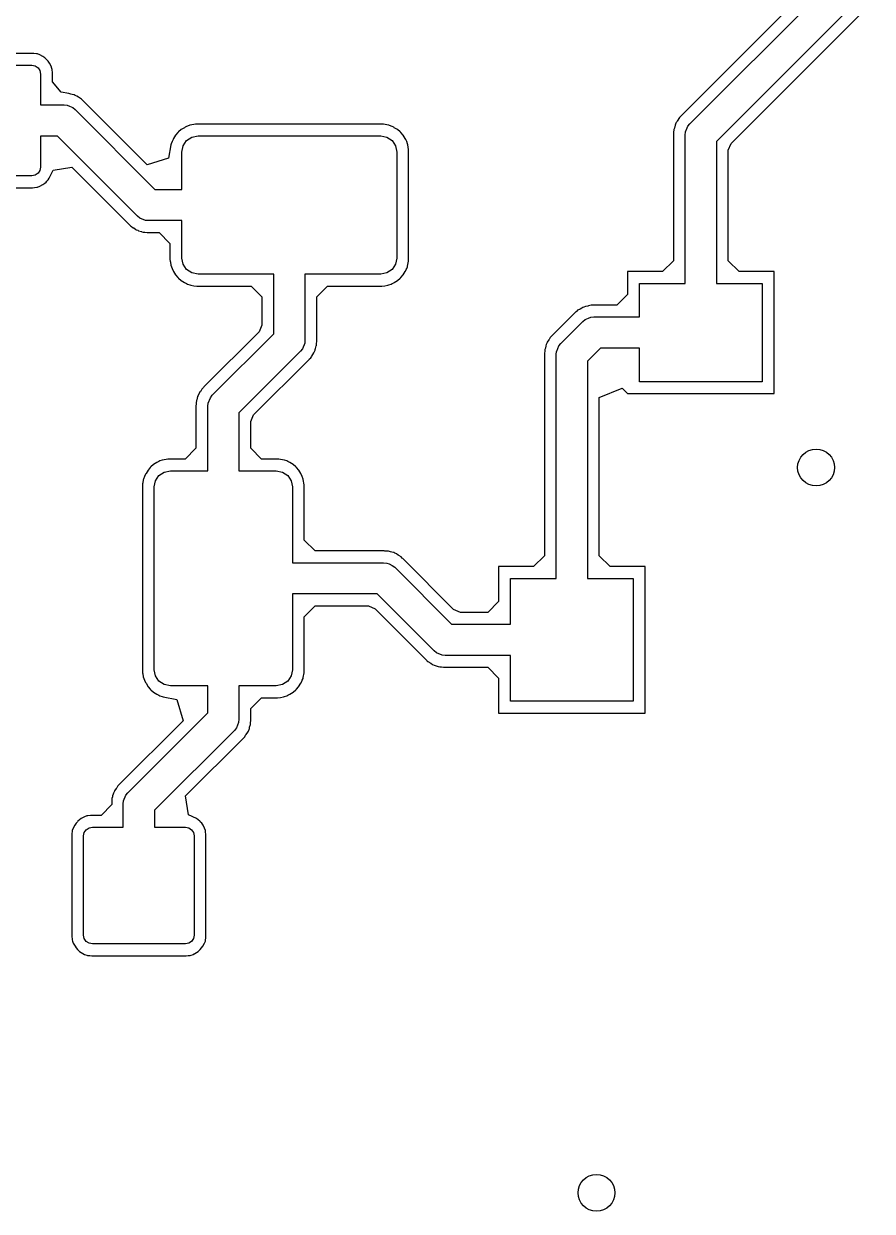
# Model space of a CAD drawing. Header units: inches. Extents: x 3.92 to 7.78, y -6.06 to -2.2.
# Drawn here: x 5.466 to 5.738, y -4.9272 to -4.5467 of the extents above; entities that cross this region are included whole.
import ezdxf

# ---------------------------------------------------------------- set-up
doc = ezdxf.new("R2010")
doc.units = ezdxf.units.IN
doc.header["$MEASUREMENT"] = 0
doc.layers.add('F.Cu', color=13, linetype='CONTINUOUS', true_color=0xc83434)

msp = doc.modelspace()

# ---------------------------------------------------------------- linework, layer by layer
at = {"layer": 'F.Cu', "linetype": 'CONTINUOUS'}
for p, q in [((5.7713, -4.48169), (5.67642, -4.57654)), ((5.67954, -4.57884), (5.77372, -4.48465)), ((5.77933, -4.49319), (5.68807, -4.58445)), ((5.69276, -4.58512), (5.78, -4.49791)), ((5.46882, -4.55626), (5.43669, -4.55626)), ((5.46929, -4.5563), (5.46882, -4.55626)), ((5.47012, -4.55638), (5.46929, -4.5563)), ((5.47043, -4.55642), (5.47012, -4.55638)), ((5.47118, -4.55669), (5.47043, -4.55642)), ((5.4722, -4.55728), (5.47118, -4.55669)), ((5.47276, -4.55768), (5.4722, -4.55728)), ((5.43686, -4.56004), (5.46865, -4.56004)), ((5.46865, -4.56004), (5.46973, -4.56025)), ((5.46973, -4.56025), (5.47064, -4.56086)), ((5.47064, -4.56086), (5.47124, -4.56177)), ((5.47319, -4.55807), (5.47276, -4.55768)), ((5.47343, -4.55831), (5.47319, -4.55807)), ((5.47386, -4.55878), (5.47343, -4.55831)), ((5.47429, -4.55941), (5.47386, -4.55878)), ((5.4748, -4.56031), (5.47429, -4.55941)), ((5.47508, -4.56106), (5.4748, -4.56031)), ((5.47512, -4.56138), (5.47508, -4.56106)), ((5.47124, -4.56177), (5.47146, -4.56284)), ((5.47146, -4.56284), (5.47146, -4.57276)), ((5.47524, -4.56244), (5.47512, -4.56138)), ((5.47524, -4.56535), (5.47524, -4.56244)), ((5.47803, -4.56866), (5.47524, -4.56535)), ((5.48051, -4.56909), (5.47803, -4.56866)), ((5.48114, -4.56929), (5.48051, -4.56909)), ((5.48161, -4.56941), (5.48114, -4.56929)), ((5.4822, -4.56953), (5.48161, -4.56941)), ((5.48256, -4.56969), (5.4822, -4.56953)), ((5.48307, -4.56992), (5.48256, -4.56969)), ((5.48362, -4.57031), (5.48307, -4.56992)), ((5.48386, -4.57047), (5.48362, -4.57031)), ((5.48457, -4.57091), (5.48386, -4.57047)), ((5.48496, -4.5713), (5.48457, -4.57091)), ((5.48512, -4.57142), (5.48496, -4.5713)), ((5.50563, -4.59193), (5.48512, -4.57142)), ((5.47146, -4.57276), (5.47896, -4.57276)), ((5.47896, -4.57276), (5.47993, -4.57285)), ((5.47993, -4.57285), (5.47993, -4.57285)), ((5.47993, -4.57285), (5.48068, -4.57316)), ((5.48068, -4.57316), (5.48173, -4.5736)), ((5.48173, -4.5736), (5.48173, -4.5736)), ((5.48173, -4.5736), (5.48249, -4.57422)), ((5.48249, -4.57422), (5.50809, -4.59982)), ((5.51756, -4.58004), (5.5165, -4.58067)), ((5.51776, -4.57992), (5.51756, -4.58004)), ((5.51819, -4.57969), (5.51776, -4.57992)), ((5.51854, -4.57953), (5.51819, -4.57969)), ((5.51925, -4.57925), (5.51854, -4.57953)), ((5.51941, -4.57921), (5.51925, -4.57925)), ((5.52106, -4.57894), (5.51941, -4.57921)), ((5.52181, -4.5789), (5.52106, -4.57894)), ((5.58055, -4.5789), (5.52181, -4.5789)), ((5.5813, -4.57894), (5.58055, -4.5789)), ((5.58295, -4.57921), (5.5813, -4.57894)), ((5.58311, -4.57925), (5.58295, -4.57921)), ((5.58382, -4.57953), (5.58311, -4.57925)), ((5.58417, -4.57969), (5.58382, -4.57953)), ((5.58461, -4.57992), (5.58417, -4.57969)), ((5.5848, -4.58004), (5.58461, -4.57992)), ((5.58587, -4.58067), (5.5848, -4.58004)), ((5.67457, -4.58024), (5.67445, -4.58067)), ((5.6748, -4.57925), (5.67457, -4.58024)), ((5.67492, -4.57894), (5.6748, -4.57925)), ((5.67496, -4.57886), (5.67492, -4.57894)), ((5.67508, -4.57858), (5.67496, -4.57886)), ((5.6752, -4.57835), (5.67508, -4.57858)), ((5.67535, -4.57815), (5.6752, -4.57835)), ((5.67547, -4.57795), (5.67535, -4.57815)), ((5.67622, -4.57677), (5.67547, -4.57795)), ((5.67642, -4.57654), (5.67622, -4.57677)), ((5.67819, -4.58134), (5.67873, -4.58004)), ((5.67873, -4.58004), (5.67891, -4.5796)), ((5.67891, -4.5796), (5.67954, -4.57884)), ((5.67891, -4.5796), (5.67891, -4.5796)), ((5.47689, -4.58276), (5.47146, -4.58276)), ((5.47146, -4.58276), (5.47146, -4.59267)), ((5.50249, -4.60836), (5.47689, -4.58276)), ((5.5139, -4.58378), (5.51358, -4.58449)), ((5.51409, -4.5835), (5.5139, -4.58378)), ((5.51472, -4.58244), (5.51409, -4.5835)), ((5.51543, -4.58161), (5.51472, -4.58244)), ((5.51567, -4.58138), (5.51543, -4.58161)), ((5.5165, -4.58067), (5.51567, -4.58138)), ((5.51825, -4.58419), (5.51992, -4.58307)), ((5.51992, -4.58307), (5.5219, -4.58268)), ((5.5219, -4.58268), (5.58046, -4.58268)), ((5.58046, -4.58268), (5.58244, -4.58307)), ((5.58244, -4.58307), (5.58412, -4.58419)), ((5.58669, -4.58138), (5.58587, -4.58067)), ((5.58693, -4.58161), (5.58669, -4.58138)), ((5.58764, -4.58244), (5.58693, -4.58161)), ((5.58827, -4.5835), (5.58764, -4.58244)), ((5.58846, -4.58378), (5.58827, -4.5835)), ((5.58878, -4.58449), (5.58846, -4.58378)), ((5.67429, -4.58173), (5.67425, -4.58185)), ((5.67425, -4.58185), (5.67425, -4.62268)), ((5.67433, -4.58134), (5.67429, -4.58173)), ((5.67437, -4.58083), (5.67433, -4.58134)), ((5.67445, -4.58067), (5.67437, -4.58083)), ((5.67807, -4.58238), (5.67817, -4.5814)), ((5.67807, -4.62242), (5.67807, -4.58238)), ((5.67817, -4.5814), (5.67819, -4.58134)), ((5.51323, -4.58555), (5.51248, -4.5898)), ((5.51331, -4.5852), (5.51323, -4.58555)), ((5.51358, -4.58449), (5.51331, -4.5852)), ((5.51673, -4.58785), (5.51713, -4.58587)), ((5.51673, -4.59982), (5.51673, -4.58785)), ((5.51713, -4.58587), (5.51825, -4.58419)), ((5.58412, -4.58419), (5.58524, -4.58587)), ((5.58524, -4.58587), (5.58563, -4.58785)), ((5.58563, -4.58785), (5.58563, -4.6218)), ((5.58906, -4.5852), (5.58878, -4.58449)), ((5.58913, -4.58555), (5.58906, -4.5852)), ((5.58937, -4.58701), (5.58913, -4.58555)), ((5.58941, -4.58776), (5.58937, -4.58701)), ((5.58941, -4.62209), (5.58941, -4.58776)), ((5.68807, -4.58445), (5.68807, -4.62242)), ((5.69185, -4.58728), (5.69276, -4.58512)), ((5.69185, -4.62268), (5.69185, -4.58728)), ((5.51248, -4.5898), (5.50563, -4.59193)), ((5.46865, -4.59547), (5.43686, -4.59547)), ((5.46973, -4.59526), (5.46865, -4.59547)), ((5.47064, -4.59465), (5.46973, -4.59526)), ((5.47124, -4.59374), (5.47064, -4.59465)), ((5.47146, -4.59267), (5.47124, -4.59374)), ((5.47421, -4.59622), (5.47547, -4.59366)), ((5.47547, -4.59366), (5.48146, -4.59272)), ((5.48146, -4.59272), (5.50024, -4.6115)), ((5.43665, -4.59929), (5.46886, -4.59929)), ((5.46886, -4.59929), (5.46949, -4.59921)), ((5.46949, -4.59921), (5.4702, -4.59913)), ((5.4702, -4.59913), (5.47043, -4.59909)), ((5.47043, -4.59909), (5.47122, -4.59882)), ((5.47118, -4.59882), (5.4722, -4.59823)), ((5.47122, -4.59882), (5.47118, -4.59882)), ((5.4722, -4.59823), (5.47276, -4.59783)), ((5.47276, -4.59783), (5.47319, -4.59744)), ((5.47319, -4.59744), (5.47343, -4.5972)), ((5.47343, -4.5972), (5.47382, -4.59677)), ((5.47382, -4.59677), (5.47421, -4.59622)), ((5.50809, -4.59982), (5.50923, -4.59982)), ((5.50923, -4.59982), (5.51673, -4.59982)), ((5.50325, -4.60898), (5.50249, -4.60836)), ((5.50505, -4.60973), (5.50325, -4.60898)), ((5.50602, -4.60982), (5.50505, -4.60973)), ((5.50505, -4.60973), (5.50505, -4.60973)), ((5.50923, -4.60982), (5.50602, -4.60982)), ((5.51673, -4.60982), (5.50923, -4.60982)), ((5.51673, -4.6218), (5.51673, -4.60982)), ((5.50024, -4.6115), (5.50055, -4.61173)), ((5.50055, -4.61173), (5.50114, -4.61209)), ((5.50114, -4.61209), (5.5013, -4.61217)), ((5.5013, -4.61217), (5.50201, -4.61268)), ((5.50201, -4.61268), (5.50209, -4.61272)), ((5.50209, -4.61272), (5.5026, -4.61291)), ((5.5026, -4.61291), (5.50287, -4.61307)), ((5.50287, -4.61307), (5.50378, -4.61331)), ((5.50378, -4.61331), (5.5039, -4.61335)), ((5.5039, -4.61335), (5.50433, -4.61346)), ((5.50433, -4.61346), (5.50465, -4.6135)), ((5.50465, -4.6135), (5.50488, -4.6135)), ((5.50488, -4.6135), (5.50559, -4.61358)), ((5.50559, -4.61358), (5.50575, -4.61362)), ((5.50575, -4.61362), (5.50945, -4.61362)), ((5.50945, -4.61362), (5.51291, -4.61709)), ((5.51291, -4.61709), (5.51291, -4.62228)), ((5.51713, -4.62378), (5.51673, -4.6218)), ((5.58563, -4.6218), (5.58524, -4.62378)), ((5.58937, -4.6228), (5.58941, -4.62209)), ((5.51291, -4.62228), (5.51295, -4.62276)), ((5.51295, -4.62276), (5.51299, -4.6228)), ((5.51299, -4.6228), (5.51303, -4.62311)), ((5.51303, -4.62311), (5.51319, -4.62409)), ((5.51319, -4.62409), (5.51323, -4.62409)), ((5.51323, -4.62409), (5.51335, -4.62457)), ((5.51335, -4.62457), (5.51358, -4.62516)), ((5.51358, -4.62516), (5.51362, -4.62528)), ((5.51362, -4.62528), (5.51402, -4.62602)), ((5.51825, -4.62545), (5.51713, -4.62378)), ((5.51992, -4.62657), (5.51825, -4.62545)), ((5.58412, -4.62545), (5.58244, -4.62657)), ((5.58524, -4.62378), (5.58412, -4.62545)), ((5.58835, -4.62602), (5.58862, -4.62551)), ((5.58862, -4.62551), (5.58878, -4.62516)), ((5.58878, -4.62516), (5.58902, -4.62457)), ((5.58902, -4.62457), (5.58906, -4.62445)), ((5.58906, -4.62445), (5.58937, -4.6228)), ((5.67425, -4.62268), (5.67079, -4.62614)), ((5.67807, -4.62992), (5.67807, -4.62242)), ((5.68807, -4.62242), (5.68807, -4.62992)), ((5.69531, -4.62614), (5.69185, -4.62268)), ((5.51402, -4.62602), (5.51409, -4.62614)), ((5.51409, -4.62614), (5.51472, -4.6272)), ((5.51472, -4.6272), (5.51543, -4.62803)), ((5.51543, -4.62803), (5.51567, -4.62827)), ((5.51567, -4.62827), (5.5165, -4.62898)), ((5.5165, -4.62898), (5.51756, -4.62961)), ((5.51756, -4.62961), (5.51776, -4.62972)), ((5.51776, -4.62972), (5.51819, -4.62996)), ((5.5219, -4.62697), (5.51992, -4.62657)), ((5.54618, -4.62697), (5.5219, -4.62697)), ((5.54618, -4.64607), (5.54618, -4.62697)), ((5.58046, -4.62697), (5.55618, -4.62697)), ((5.55618, -4.62697), (5.55618, -4.64814)), ((5.58244, -4.62657), (5.58046, -4.62697)), ((5.58417, -4.62996), (5.58461, -4.62972)), ((5.58461, -4.62972), (5.5848, -4.62961)), ((5.5848, -4.62961), (5.58587, -4.62898)), ((5.58587, -4.62898), (5.58669, -4.62827)), ((5.58669, -4.62827), (5.58693, -4.62803)), ((5.58693, -4.62803), (5.58764, -4.6272)), ((5.58764, -4.6272), (5.58827, -4.62614)), ((5.58827, -4.62614), (5.58835, -4.62602)), ((5.67079, -4.62614), (5.65957, -4.62614)), ((5.65957, -4.62614), (5.65957, -4.63343)), ((5.70654, -4.62614), (5.69531, -4.62614)), ((5.70654, -4.66524), (5.70654, -4.62614)), ((5.51819, -4.62996), (5.51854, -4.63012)), ((5.51854, -4.63012), (5.51925, -4.63039)), ((5.51925, -4.63039), (5.51961, -4.63047)), ((5.51961, -4.63047), (5.51961, -4.63051)), ((5.51961, -4.63051), (5.52059, -4.63067)), ((5.52059, -4.63067), (5.52154, -4.63079)), ((5.52154, -4.63079), (5.5389, -4.63079)), ((5.5389, -4.63079), (5.54236, -4.63425)), ((5.55996, -4.63425), (5.56343, -4.63079)), ((5.56343, -4.63079), (5.58083, -4.63079)), ((5.58083, -4.63079), (5.58177, -4.63067)), ((5.58177, -4.63067), (5.58276, -4.63051)), ((5.58276, -4.63047), (5.58311, -4.63039)), ((5.58276, -4.63051), (5.58276, -4.63047)), ((5.58311, -4.63039), (5.58382, -4.63012)), ((5.58382, -4.63012), (5.58417, -4.62996)), ((5.65957, -4.63343), (5.6561, -4.63689)), ((5.66339, -4.64067), (5.66339, -4.62992)), ((5.66339, -4.62992), (5.67807, -4.62992)), ((5.68807, -4.62992), (5.70276, -4.62992)), ((5.70276, -4.62992), (5.70276, -4.66142)), ((5.54236, -4.63425), (5.54236, -4.64327)), ((5.55996, -4.64854), (5.55996, -4.63425)), ((5.6461, -4.63728), (5.64555, -4.63752)), ((5.64681, -4.63717), (5.6461, -4.63728)), ((5.64709, -4.63709), (5.64681, -4.63717)), ((5.64787, -4.63689), (5.64709, -4.63709)), ((5.6561, -4.63689), (5.64787, -4.63689)), ((5.64283, -4.63921), (5.63543, -4.64657)), ((5.64299, -4.63906), (5.64283, -4.63921)), ((5.64307, -4.63902), (5.64299, -4.63906)), ((5.64335, -4.63878), (5.64307, -4.63902)), ((5.64358, -4.63854), (5.64335, -4.63878)), ((5.64366, -4.6385), (5.64358, -4.63854)), ((5.64437, -4.63819), (5.64366, -4.6385)), ((5.64488, -4.63787), (5.64437, -4.63819)), ((5.64528, -4.6376), (5.64488, -4.63787)), ((5.64555, -4.63752), (5.64528, -4.6376)), ((5.64603, -4.64151), (5.64709, -4.64107)), ((5.64709, -4.64107), (5.64783, -4.64077)), ((5.64783, -4.64077), (5.64881, -4.64067)), ((5.64783, -4.64077), (5.64783, -4.64077)), ((5.64881, -4.64067), (5.66339, -4.64067)), ((5.54236, -4.64327), (5.54146, -4.64543)), ((5.6382, -4.64921), (5.64527, -4.64213)), ((5.64527, -4.64213), (5.64603, -4.64151)), ((5.64603, -4.64151), (5.64603, -4.64151)), ((5.54146, -4.64543), (5.52374, -4.66311)), ((5.52648, -4.66577), (5.54618, -4.64607)), ((5.55618, -4.64814), (5.55609, -4.64912)), ((5.55988, -4.64913), (5.55996, -4.64854)), ((5.63386, -4.64874), (5.63382, -4.64882)), ((5.63433, -4.64803), (5.63386, -4.64874)), ((5.63445, -4.64787), (5.63433, -4.64803)), ((5.6348, -4.64728), (5.63445, -4.64787)), ((5.63531, -4.64677), (5.6348, -4.64728)), ((5.63543, -4.64657), (5.63531, -4.64677)), ((5.55472, -4.65168), (5.53502, -4.67137)), ((5.55534, -4.65092), (5.55472, -4.65168)), ((5.55609, -4.64912), (5.55534, -4.65092)), ((5.55609, -4.64912), (5.55609, -4.64912)), ((5.55835, -4.65319), (5.55902, -4.6522)), ((5.55902, -4.6522), (5.55937, -4.6515)), ((5.55937, -4.6515), (5.55945, -4.65126)), ((5.55945, -4.65126), (5.55949, -4.6511)), ((5.55949, -4.6511), (5.55953, -4.65079)), ((5.55953, -4.65079), (5.5598, -4.64992)), ((5.5598, -4.64992), (5.55984, -4.6498)), ((5.55984, -4.6498), (5.55988, -4.64921)), ((5.55988, -4.64921), (5.55988, -4.64913)), ((5.63295, -4.65232), (5.63291, -4.65248)), ((5.63291, -4.65248), (5.63291, -4.71717)), ((5.63303, -4.65161), (5.63295, -4.65232)), ((5.63311, -4.65106), (5.63303, -4.65126)), ((5.63303, -4.65126), (5.63303, -4.65161)), ((5.63323, -4.65067), (5.63311, -4.65106)), ((5.63339, -4.64988), (5.63323, -4.65067)), ((5.6335, -4.64949), (5.63339, -4.64988)), ((5.63362, -4.64933), (5.6335, -4.64949)), ((5.63382, -4.64882), (5.63362, -4.64933)), ((5.63673, -4.65274), (5.63683, -4.65177)), ((5.63683, -4.65177), (5.63687, -4.65168)), ((5.63687, -4.65168), (5.63723, -4.65079)), ((5.63723, -4.65079), (5.63757, -4.64997)), ((5.63757, -4.64997), (5.6382, -4.64921)), ((5.63757, -4.64997), (5.63757, -4.64997)), ((5.65088, -4.65067), (5.64673, -4.65482)), ((5.66339, -4.65067), (5.65088, -4.65067)), ((5.66339, -4.66142), (5.66339, -4.65067)), ((5.53972, -4.67205), (5.55752, -4.65429)), ((5.55752, -4.65429), (5.55764, -4.65413)), ((5.55764, -4.65413), (5.55803, -4.65374)), ((5.55803, -4.65374), (5.55823, -4.65343)), ((5.55823, -4.65343), (5.55835, -4.65319)), ((5.63673, -4.71691), (5.63673, -4.65274)), ((5.64673, -4.65482), (5.64673, -4.71691)), ((5.52311, -4.66382), (5.52276, -4.66441)), ((5.52362, -4.66331), (5.52311, -4.66382)), ((5.52374, -4.66311), (5.52362, -4.66331)), ((5.65051, -4.6665), (5.6578, -4.66346)), ((5.6578, -4.66346), (5.65957, -4.66524)), ((5.70276, -4.66142), (5.66339, -4.66142)), ((5.52138, -4.66776), (5.52134, -4.66795)), ((5.52146, -4.66744), (5.52138, -4.66776)), ((5.5215, -4.66724), (5.52146, -4.66744)), ((5.52177, -4.66618), (5.5215, -4.66724)), ((5.52193, -4.66587), (5.52177, -4.66614)), ((5.52177, -4.66614), (5.52177, -4.66618)), ((5.52213, -4.66535), (5.52193, -4.66587)), ((5.52217, -4.66528), (5.52213, -4.66535)), ((5.52264, -4.66457), (5.52217, -4.66528)), ((5.52276, -4.66441), (5.52264, -4.66457)), ((5.52512, -4.66833), (5.52586, -4.66653)), ((5.52586, -4.66653), (5.52648, -4.66577)), ((5.52586, -4.66653), (5.52586, -4.66653)), ((5.65051, -4.71717), (5.65051, -4.6665)), ((5.65957, -4.66524), (5.70654, -4.66524)), ((5.52126, -4.66886), (5.52122, -4.66902)), ((5.52122, -4.66902), (5.52122, -4.68272)), ((5.52134, -4.66815), (5.52126, -4.66886)), ((5.52134, -4.66795), (5.52134, -4.66815)), ((5.52502, -4.6693), (5.52512, -4.66833)), ((5.52502, -4.68246), (5.52502, -4.6693)), ((5.53502, -4.67137), (5.53502, -4.68246)), ((5.53882, -4.67421), (5.53972, -4.67205)), ((5.53882, -4.68272), (5.53882, -4.67421)), ((5.52122, -4.68272), (5.51776, -4.68618)), ((5.52502, -4.68996), (5.52502, -4.68246)), ((5.53502, -4.68246), (5.53502, -4.68996)), ((5.54228, -4.68618), (5.53882, -4.68272)), ((5.50969, -4.68681), (5.50933, -4.68697)), ((5.51039, -4.68654), (5.50969, -4.68681)), ((5.51055, -4.6865), (5.51039, -4.68654)), ((5.5122, -4.68622), (5.51055, -4.6865)), ((5.51295, -4.68618), (5.5122, -4.68622)), ((5.51776, -4.68618), (5.51295, -4.68618)), ((5.54709, -4.68618), (5.54228, -4.68618)), ((5.54783, -4.68622), (5.54709, -4.68618)), ((5.54949, -4.6865), (5.54783, -4.68622)), ((5.54965, -4.68654), (5.54949, -4.6865)), ((5.55035, -4.68681), (5.54965, -4.68654)), ((5.55071, -4.68697), (5.55035, -4.68681)), ((5.50587, -4.68972), (5.50524, -4.69079)), ((5.50657, -4.6889), (5.50587, -4.68972)), ((5.50681, -4.68866), (5.50657, -4.6889)), ((5.50764, -4.68795), (5.50681, -4.68866)), ((5.5087, -4.68732), (5.50764, -4.68795)), ((5.5089, -4.6872), (5.5087, -4.68732)), ((5.50933, -4.68697), (5.5089, -4.6872)), ((5.50939, -4.69147), (5.51107, -4.69035)), ((5.51107, -4.69035), (5.51304, -4.68996)), ((5.51304, -4.68996), (5.52502, -4.68996)), ((5.53502, -4.68996), (5.547, -4.68996)), ((5.547, -4.68996), (5.54897, -4.69035)), ((5.54897, -4.69035), (5.55065, -4.69147)), ((5.55114, -4.6872), (5.55071, -4.68697)), ((5.55134, -4.68732), (5.55114, -4.6872)), ((5.5524, -4.68795), (5.55134, -4.68732)), ((5.55323, -4.68866), (5.5524, -4.68795)), ((5.55346, -4.6889), (5.55323, -4.68866)), ((5.55417, -4.68972), (5.55346, -4.6889)), ((5.5548, -4.69079), (5.55417, -4.68972)), ((5.50413, -4.69413), (5.50406, -4.69465)), ((5.50417, -4.69382), (5.50413, -4.69413)), ((5.50433, -4.69283), (5.50417, -4.69382)), ((5.50437, -4.69283), (5.50433, -4.69283)), ((5.50441, -4.6926), (5.50437, -4.69283)), ((5.50472, -4.69177), (5.50441, -4.6926)), ((5.50504, -4.69106), (5.50472, -4.69177)), ((5.50524, -4.69079), (5.50504, -4.69106)), ((5.50787, -4.69513), (5.50827, -4.69315)), ((5.50827, -4.69315), (5.50939, -4.69147)), ((5.55065, -4.69147), (5.55177, -4.69315)), ((5.55177, -4.69315), (5.55217, -4.69513)), ((5.555, -4.69106), (5.5548, -4.69079)), ((5.55531, -4.69177), (5.555, -4.69106)), ((5.55563, -4.6926), (5.55531, -4.69177)), ((5.55563, -4.69272), (5.55563, -4.6926)), ((5.55594, -4.69445), (5.55563, -4.69272)), ((5.55594, -4.71217), (5.55594, -4.69445)), ((5.50406, -4.69465), (5.50406, -4.75417)), ((5.50787, -4.75369), (5.50787, -4.69513)), ((5.55217, -4.69513), (5.55217, -4.71941)), ((5.55941, -4.71563), (5.55594, -4.71217)), ((5.58154, -4.71563), (5.55941, -4.71563)), ((5.58181, -4.71567), (5.58154, -4.71563)), ((5.58193, -4.71567), (5.58181, -4.71567)), ((5.58295, -4.71575), (5.58193, -4.71567)), ((5.58354, -4.71594), (5.58295, -4.71575)), ((5.58402, -4.71606), (5.58354, -4.71594)), ((5.58461, -4.71618), (5.58402, -4.71606)), ((5.58496, -4.71634), (5.58461, -4.71618)), ((5.58547, -4.71657), (5.58496, -4.71634)), ((5.58602, -4.71697), (5.58547, -4.71657)), ((5.58626, -4.71713), (5.58602, -4.71697)), ((5.58697, -4.71756), (5.58626, -4.71713)), ((5.63291, -4.71717), (5.62945, -4.72063)), ((5.63673, -4.72441), (5.63673, -4.71691)), ((5.64673, -4.71691), (5.64673, -4.72441)), ((5.65398, -4.72063), (5.65051, -4.71717)), ((5.55217, -4.71941), (5.55967, -4.71941)), ((5.55967, -4.71941), (5.58139, -4.71941)), ((5.58139, -4.71941), (5.58237, -4.71951)), ((5.58237, -4.71951), (5.58237, -4.71951)), ((5.58237, -4.71951), (5.58312, -4.71981)), ((5.58312, -4.71981), (5.58417, -4.72025)), ((5.58417, -4.72025), (5.58417, -4.72025)), ((5.58417, -4.72025), (5.58493, -4.72087)), ((5.58493, -4.72087), (5.60315, -4.73909)), ((5.58736, -4.71795), (5.58697, -4.71756)), ((5.58752, -4.71807), (5.58736, -4.71795)), ((5.60382, -4.73441), (5.58752, -4.71807)), ((5.62945, -4.72063), (5.61823, -4.72063)), ((5.61823, -4.72063), (5.61823, -4.73185)), ((5.6652, -4.72063), (5.65398, -4.72063)), ((5.6652, -4.7676), (5.6652, -4.72063)), ((5.62205, -4.73909), (5.62205, -4.72441)), ((5.62205, -4.72441), (5.63673, -4.72441)), ((5.64673, -4.72441), (5.66142, -4.72441)), ((5.66142, -4.72441), (5.66142, -4.76378)), ((5.55967, -4.72941), (5.55217, -4.72941)), ((5.55217, -4.72941), (5.55217, -4.75369)), ((5.57932, -4.72941), (5.55967, -4.72941)), ((5.59754, -4.74763), (5.57932, -4.72941)), ((5.61823, -4.73185), (5.61476, -4.73531)), ((5.55594, -4.73669), (5.55941, -4.73323)), ((5.55941, -4.73323), (5.5765, -4.73323)), ((5.5765, -4.73323), (5.57866, -4.73413)), ((5.57866, -4.73413), (5.59524, -4.75075)), ((5.60598, -4.73531), (5.60382, -4.73441)), ((5.61476, -4.73531), (5.60598, -4.73531)), ((5.55594, -4.75398), (5.55594, -4.73669)), ((5.60315, -4.73909), (5.62205, -4.73909)), ((5.5983, -4.74825), (5.59754, -4.74763)), ((5.59524, -4.75075), (5.59528, -4.75079)), ((5.59528, -4.75079), (5.59559, -4.75102)), ((5.59559, -4.75102), (5.59657, -4.75161)), ((5.6001, -4.749), (5.5983, -4.74825)), ((5.60108, -4.74909), (5.6001, -4.749)), ((5.6001, -4.749), (5.6001, -4.749)), ((5.62205, -4.74909), (5.60108, -4.74909)), ((5.62205, -4.76378), (5.62205, -4.74909)), ((5.50406, -4.75417), (5.50409, -4.75465)), ((5.50409, -4.75465), (5.50413, -4.75469)), ((5.50413, -4.75469), (5.50417, -4.755)), ((5.50417, -4.755), (5.50433, -4.75598)), ((5.50827, -4.75567), (5.50787, -4.75369)), ((5.55217, -4.75369), (5.55177, -4.75567)), ((5.55563, -4.75618), (5.55591, -4.75469)), ((5.55591, -4.75469), (5.55594, -4.75398)), ((5.59657, -4.75161), (5.59709, -4.75201)), ((5.59709, -4.75201), (5.59764, -4.7522)), ((5.59764, -4.7522), (5.59791, -4.75236)), ((5.59791, -4.75236), (5.59882, -4.7526)), ((5.59882, -4.7526), (5.59894, -4.75264)), ((5.59894, -4.75264), (5.59937, -4.75276)), ((5.59937, -4.75276), (5.59969, -4.7528)), ((5.59969, -4.7528), (5.59992, -4.7528)), ((5.59992, -4.7528), (5.60063, -4.75287)), ((5.60063, -4.75287), (5.60079, -4.75291)), ((5.60079, -4.75291), (5.61476, -4.75291)), ((5.61476, -4.75291), (5.61823, -4.75638)), ((5.50433, -4.75598), (5.50437, -4.75598)), ((5.50437, -4.75598), (5.50449, -4.75646)), ((5.50449, -4.75646), (5.50472, -4.75705)), ((5.50472, -4.75705), (5.50476, -4.75717)), ((5.50476, -4.75717), (5.50512, -4.75787)), ((5.50512, -4.75787), (5.50524, -4.75803)), ((5.50524, -4.75803), (5.50591, -4.75917)), ((5.50939, -4.75734), (5.50827, -4.75567)), ((5.51107, -4.75846), (5.50939, -4.75734)), ((5.51304, -4.75886), (5.51107, -4.75846)), ((5.52502, -4.75886), (5.51304, -4.75886)), ((5.52502, -4.76636), (5.52502, -4.75886)), ((5.547, -4.75886), (5.53502, -4.75886)), ((5.53502, -4.75886), (5.53502, -4.76636)), ((5.54897, -4.75846), (5.547, -4.75886)), ((5.55065, -4.75734), (5.54897, -4.75846)), ((5.55177, -4.75567), (5.55065, -4.75734)), ((5.55413, -4.75917), (5.5548, -4.75803)), ((5.5548, -4.75803), (5.55492, -4.75787)), ((5.55492, -4.75787), (5.55516, -4.7574)), ((5.55516, -4.7574), (5.55531, -4.75705)), ((5.55531, -4.75705), (5.55555, -4.75646)), ((5.55555, -4.75646), (5.55563, -4.75618)), ((5.61823, -4.75638), (5.61823, -4.7676)), ((5.50591, -4.75917), (5.50657, -4.75992)), ((5.50657, -4.75992), (5.50681, -4.76016)), ((5.50681, -4.76016), (5.50764, -4.76087)), ((5.50764, -4.76087), (5.5087, -4.7615)), ((5.5087, -4.7615), (5.5089, -4.76161)), ((5.5089, -4.76161), (5.50933, -4.76185)), ((5.50933, -4.76185), (5.50969, -4.76201)), ((5.50969, -4.76201), (5.51039, -4.76228)), ((5.51039, -4.76228), (5.51075, -4.76236)), ((5.51075, -4.76236), (5.51512, -4.76327)), ((5.53882, -4.76614), (5.54228, -4.76268)), ((5.54228, -4.76268), (5.54736, -4.76268)), ((5.54736, -4.76268), (5.54831, -4.76256)), ((5.54831, -4.76256), (5.54929, -4.7624)), ((5.54929, -4.76236), (5.54965, -4.76228)), ((5.54929, -4.7624), (5.54929, -4.76236)), ((5.54965, -4.76228), (5.55035, -4.76201)), ((5.55035, -4.76201), (5.55071, -4.76185)), ((5.55071, -4.76185), (5.55114, -4.76161)), ((5.55114, -4.76161), (5.55134, -4.7615)), ((5.55134, -4.7615), (5.5524, -4.76087)), ((5.5524, -4.76087), (5.55323, -4.76016)), ((5.55323, -4.76016), (5.55346, -4.75992)), ((5.55346, -4.75992), (5.55413, -4.75917)), ((5.51512, -4.76327), (5.51713, -4.77004)), ((5.52502, -4.7675), (5.52502, -4.76636)), ((5.53502, -4.76636), (5.53502, -4.76957)), ((5.53882, -4.77004), (5.53882, -4.76614)), ((5.66142, -4.76378), (5.62205, -4.76378)), ((5.51713, -4.77004), (5.4963, -4.79079)), ((5.49942, -4.7931), (5.52502, -4.7675)), ((5.53502, -4.76957), (5.53492, -4.77054)), ((5.5387, -4.77122), (5.53874, -4.77043)), ((5.53874, -4.77043), (5.53878, -4.77016)), ((5.53878, -4.77016), (5.53882, -4.77004)), ((5.61823, -4.7676), (5.6652, -4.7676)), ((5.53356, -4.7731), (5.50795, -4.7987)), ((5.53418, -4.77234), (5.53356, -4.7731)), ((5.53492, -4.77054), (5.53418, -4.77234)), ((5.53492, -4.77054), (5.53492, -4.77054)), ((5.53732, -4.77445), (5.53783, -4.77374)), ((5.53783, -4.77374), (5.53803, -4.77339)), ((5.53803, -4.77339), (5.53815, -4.77307)), ((5.53815, -4.77307), (5.53831, -4.7728)), ((5.53831, -4.7728), (5.53835, -4.77248)), ((5.53835, -4.77248), (5.53843, -4.77209)), ((5.53843, -4.77209), (5.5387, -4.77122)), ((5.51791, -4.79413), (5.53669, -4.77539)), ((5.53669, -4.77539), (5.53689, -4.77516)), ((5.53689, -4.77516), (5.53717, -4.77469)), ((5.53717, -4.77469), (5.53732, -4.77445)), ((5.49484, -4.79323), (5.49465, -4.79354)), ((5.49512, -4.79256), (5.49484, -4.79323)), ((5.49571, -4.79169), (5.49512, -4.79252)), ((5.49512, -4.79252), (5.49512, -4.79256)), ((5.49583, -4.7915), (5.49571, -4.79169)), ((5.4961, -4.79106), (5.49583, -4.7915)), ((5.49622, -4.79087), (5.4961, -4.79106)), ((5.4963, -4.79079), (5.49622, -4.79087)), ((5.4988, -4.79386), (5.49942, -4.7931)), ((5.49429, -4.79689), (5.49083, -4.80035)), ((5.49445, -4.79445), (5.49429, -4.79492)), ((5.49429, -4.79492), (5.49429, -4.79689)), ((5.49453, -4.79413), (5.49445, -4.79445)), ((5.49465, -4.79354), (5.49453, -4.79413)), ((5.49795, -4.79663), (5.49805, -4.79566)), ((5.49795, -4.80413), (5.49795, -4.79663)), ((5.49805, -4.79566), (5.4988, -4.79386)), ((5.4988, -4.79386), (5.4988, -4.79386)), ((5.51886, -4.80012), (5.51791, -4.79413)), ((5.48551, -4.80079), (5.48449, -4.80138)), ((5.48626, -4.80051), (5.48547, -4.80079)), ((5.48547, -4.80079), (5.48551, -4.80079)), ((5.48657, -4.80047), (5.48626, -4.80051)), ((5.4874, -4.80039), (5.48657, -4.80047)), ((5.48787, -4.80035), (5.4874, -4.80039)), ((5.49083, -4.80035), (5.48787, -4.80035)), ((5.50795, -4.7987), (5.50795, -4.80413)), ((5.52142, -4.80138), (5.51886, -4.80012)), ((5.48189, -4.80441), (5.48161, -4.80516)), ((5.4824, -4.8035), (5.48189, -4.80441)), ((5.48283, -4.80287), (5.4824, -4.8035)), ((5.48327, -4.8024), (5.48283, -4.80287)), ((5.48343, -4.80224), (5.48327, -4.8024)), ((5.48394, -4.80177), (5.48343, -4.80224)), ((5.48449, -4.80138), (5.48394, -4.80177)), ((5.48606, -4.80495), (5.48697, -4.80435)), ((5.48697, -4.80435), (5.48804, -4.80413)), ((5.48804, -4.80413), (5.49795, -4.80413)), ((5.50795, -4.80413), (5.51787, -4.80413)), ((5.51787, -4.80413), (5.51894, -4.80435)), ((5.51894, -4.80435), (5.51985, -4.80495)), ((5.52197, -4.80177), (5.52142, -4.80138)), ((5.52248, -4.80224), (5.52197, -4.80177)), ((5.52264, -4.8024), (5.52248, -4.80224)), ((5.52307, -4.80287), (5.52264, -4.8024)), ((5.5235, -4.8035), (5.52307, -4.80287)), ((5.52402, -4.80441), (5.5235, -4.8035)), ((5.52429, -4.80516), (5.52402, -4.80441)), ((5.4815, -4.80618), (5.48142, -4.80697)), ((5.48142, -4.80697), (5.48142, -4.83894)), ((5.48157, -4.80547), (5.4815, -4.80618)), ((5.48161, -4.80516), (5.48157, -4.80547)), ((5.48524, -4.80694), (5.48545, -4.80586)), ((5.48524, -4.83873), (5.48524, -4.80694)), ((5.48545, -4.80586), (5.48606, -4.80495)), ((5.51985, -4.80495), (5.52046, -4.80586)), ((5.52046, -4.80586), (5.52067, -4.80694)), ((5.52067, -4.80694), (5.52067, -4.83873)), ((5.52433, -4.80547), (5.52429, -4.80516)), ((5.52445, -4.80654), (5.52433, -4.80547)), ((5.52445, -4.83921), (5.52445, -4.80654)), ((5.48142, -4.83894), (5.48157, -4.8402)), ((5.48545, -4.83981), (5.48524, -4.83873)), ((5.52067, -4.83873), (5.52046, -4.83981)), ((5.48157, -4.8402), (5.48165, -4.84063)), ((5.48165, -4.84063), (5.48189, -4.84126)), ((5.48189, -4.84126), (5.48248, -4.84228)), ((5.48248, -4.84228), (5.48287, -4.84283)), ((5.48606, -4.84071), (5.48545, -4.83981)), ((5.48697, -4.84132), (5.48606, -4.84071)), ((5.48804, -4.84154), (5.48697, -4.84132)), ((5.51787, -4.84154), (5.48804, -4.84154)), ((5.51894, -4.84132), (5.51787, -4.84154)), ((5.51985, -4.84071), (5.51894, -4.84132)), ((5.52046, -4.83981), (5.51985, -4.84071)), ((5.52303, -4.84283), (5.52343, -4.84228)), ((5.52343, -4.84228), (5.52402, -4.84126)), ((5.52402, -4.84126), (5.52425, -4.84063)), ((5.52425, -4.84063), (5.52433, -4.8402)), ((5.52433, -4.8402), (5.52441, -4.83965)), ((5.52441, -4.83965), (5.52445, -4.83921)), ((5.48287, -4.84283), (5.48327, -4.84327)), ((5.48327, -4.84327), (5.4835, -4.8435)), ((5.4835, -4.8435), (5.48394, -4.8439)), ((5.48394, -4.8439), (5.48449, -4.84429)), ((5.48449, -4.84429), (5.48551, -4.84488)), ((5.48551, -4.84488), (5.48626, -4.84516)), ((5.48626, -4.84516), (5.4865, -4.8452)), ((5.4865, -4.8452), (5.4872, -4.84528)), ((5.4872, -4.84528), (5.48783, -4.84535)), ((5.48783, -4.84535), (5.51807, -4.84535)), ((5.51807, -4.84535), (5.5187, -4.84528)), ((5.5187, -4.84528), (5.51941, -4.8452)), ((5.51941, -4.8452), (5.51965, -4.84516)), ((5.51965, -4.84516), (5.52043, -4.84488)), ((5.52039, -4.84488), (5.52142, -4.84429)), ((5.52043, -4.84488), (5.52039, -4.84488)), ((5.52142, -4.84429), (5.52197, -4.8439)), ((5.52197, -4.8439), (5.5224, -4.8435)), ((5.5224, -4.8435), (5.52264, -4.84327)), ((5.52264, -4.84327), (5.52303, -4.84283))]:
    msp.add_line(p, q, dxfattribs=at)
at = {"layer": 'F.Cu'}
for centre in [(5.71999, -4.68891), (5.71999, -4.68891), (5.64961, -4.92126), (5.64961, -4.92126)]:
    msp.add_circle(centre, 0.00591, dxfattribs=at)

doc.saveas('drawing.dxf')
